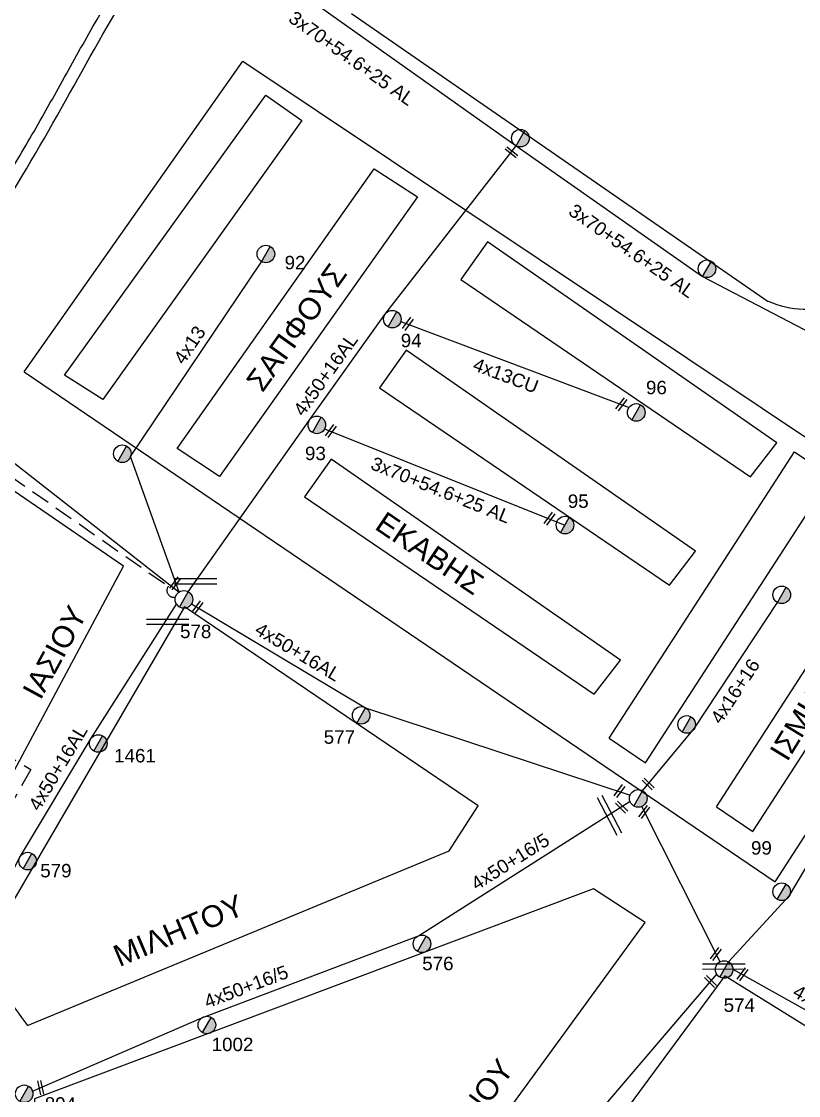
# Model space of a CAD drawing. Header units: millimetres. Extents: x 1421 to 7616, y 908 to 2861.
# Drawn here: x 5962.9 to 6067.1, y 2603.4 to 2747.4 of the extents above; entities that cross this region are included whole.
import ezdxf
from ezdxf.enums import TextEntityAlignment as Align

# ---------------------------------------------------------------- set-up
doc = ezdxf.new("R2010")
doc.units = ezdxf.units.MM
doc.linetypes.add('DASHED', pattern=[19.05, 12.7, -6.35])
for name, color, linetype, lineweight in [('3x150+50', 7, 'Continuous', 30), ('4x13', 7, 'Continuous', 30), ('4x16+16', 7, 'Continuous', 30), ('4x50 + 13_5', 7, 'SYN_LINE', 30), ('4x50+16_5', 7, 'Continuous', 30), ('Γυμνά εναέρια ΧΤ και ΦΟΠ (3Φ)   4x50+16AL', 7, 'Continuous', 30), ('Καλώδια ΧΤ   3x150+70AL', 7, 'DASHED', 30), ('Συνεστραμμένα ΧΤ   3x70+54.6+25 AL', 7, 'SYN_LINE', 30)]:
    doc.layers.add(name, color=color, linetype=linetype, lineweight=lineweight)
for name, color, linetype in [('TEXT ΚΑΛΩΔΙΩΝ', 7, 'Continuous'), ('ΑΓΝΩΣΤΟ ΕΝΑΕΡΙΟ ΚΑΛΩΔΙΟ', 7, 'Continuous'), ('Μηχανική τομή', 7, 'Continuous'), ('Στύλος ΦΜ', 7, 'Continuous'), ('Στύλος ΦΜ @ 1', 7, 'Continuous'), ('Τομή', 7, 'Continuous'), ('Υπόβαθρο ΔΕΗ', 7, 'Continuous')]:
    doc.layers.add(name, color=color, linetype=linetype)
doc.styles.add('arial', font='ARIAL.TTF')
doc.styles.get("Standard").update_dxf_attribs({"font": 'ARIAL.TTF', "height": 1.8})
doc.linetypes.add('SYN_LINE', pattern='A,0.5,-0.0001,["/\\/\\/\\/",Standard,S=0.1,R=0,X=0,Y=-0.05],-0.25', length=0.7501)

# ---------------------------------------------------------------- blocks, each defined once
blk = doc.blocks.new('ΥΠΑΡΧΩΝ ΤΣΙΜΕΝΤΕΝΙΟΣ ΣΤΥΛΟΣ')
at = {"layer": 'Στύλος ΦΜ'}
blk.add_hatch(color=7, dxfattribs=at).paths.add_polyline_path([(-1.29, -2.28, 0.574793), (2.62, 0, 0.268822), (1.3, 2.27)])
at = {"layer": 'Στύλος ΦΜ', "color": 7}
blk.add_line((-1.29, -2.28), (1.3, 2.27), dxfattribs=at)
blk.add_circle((0, 0), 2.62, dxfattribs=at)
at = {"layer": 'Στύλος ΦΜ', "flags": 4}
for tag, p in [('ΑΡΙΘΜΟΣ', (-4.68, 8.05)), ('ΤΥΠΟΣ', (-4.91, 3.03))]:
    blk.add_attdef(tag, p, '', height=4, dxfattribs=at)
blk = doc.blocks.new('ΤΟΜΗ')
at = {"layer": 'Τομή', "ltscale": 40}
for p, q in [((11.33, -0.65), (-11.4, -0.65)), ((11.33, -3.42), (-11.4, -3.42))]:
    blk.add_line(p, q, dxfattribs=at)
blk = doc.blocks.new('ΜΗΧΑΝΙΚΗ ΤΟΜΗ')
at = {"layer": 'Μηχανική τομή', "ltscale": 40}
for p, q in [((-3.79, 1.21), (3.79, 1.21)), ((3.79, -0.34), (-3.79, -0.34))]:
    blk.add_line(p, q, dxfattribs=at)

msp = doc.modelspace()

# ---------------------------------------------------------------- linework, layer by layer
at = {"layer": '3x150+50', "color": 5, "linetype": 'DASHED', "lineweight": -3, "ltscale": 0.2}
msp.add_lwpolyline([(5953.5, 2653.54), (5964.19, 2647.1), (5960.02, 2639.68)], dxfattribs=at)
at = {"layer": '4x13', "color": 27, "lineweight": -3, "ltscale": 0.1}
msp.add_lwpolyline([(5984.08, 2670.88), (5977.57, 2689.05), (5995.13, 2715.2)], dxfattribs=at)
at = {"layer": '4x13', "color": 85, "lineweight": -3, "ltscale": 0.1}
msp.add_lwpolyline([(6013.79, 2707.17), (6044.39, 2695.64)], dxfattribs=at)
at = {"layer": '4x13', "color": 2, "lineweight": -3, "ltscale": 0.1}
msp.add_lwpolyline([(6057.73, 2621.28), (6065.92, 2630.19), (6079.11, 2652.53)], dxfattribs=at)
at = {"layer": '4x16+16', "color": 27, "lineweight": -3, "ltscale": 0.1}
msp.add_lwpolyline([(6046.21, 2644.23), (6053.17, 2652.63), (6064.28, 2669.48)], dxfattribs=at)
at = {"layer": '4x50 + 13_5', "color": 6, "lineweight": -3, "ltscale": 0.1}
msp.add_lwpolyline([(6011.13, 2562.17), (6029.3, 2585.46), (6041.59, 2602.57), (6056.16, 2619.62)], dxfattribs=at)
at = {"layer": '4x50+16_5', "color": 5, "lineweight": -3, "ltscale": 0.1}
msp.add_lwpolyline([(5964.41, 2603.96), (5987.13, 2613.78), (6016.18, 2624.78), (6044.52, 2642.82)], dxfattribs=at)
at = {"layer": 'ΑΓΝΩΣΤΟ ΕΝΑΕΡΙΟ ΚΑΛΩΔΙΟ', "color": 27, "lineweight": -3, "ltscale": 0.1}
msp.add_lwpolyline([(5943.45, 2702.67), (5984.08, 2670.88)], dxfattribs=at)
at = {"layer": 'Γυμνά εναέρια ΧΤ και ΦΟΠ (3Φ)   4x50+16AL', "color": 85, "lineweight": -3, "ltscale": 0.1}
msp.add_lwpolyline([(5985.31, 2670.92), (6001.53, 2693.92), (6011.65, 2708.11), (6029.25, 2730.74)], dxfattribs=at)
at = {"layer": 'Γυμνά εναέρια ΧΤ και ΦΟΠ (3Φ)   4x50+16AL', "color": 5, "lineweight": -3, "ltscale": 0.1}
msp.add_lwpolyline([(5956.24, 2622.52), (5962.69, 2635.25), (5972.25, 2651.21), (5983.72, 2669.27)], dxfattribs=at)
at = {"layer": 'Γυμνά εναέρια ΧΤ και ΦΟΠ (3Φ)   4x50+16AL', "color": 27, "lineweight": -3, "ltscale": 0.1}
for points in [[(5985.74, 2669.3), (6009.07, 2655.37), (6044.54, 2643.65)], [(6058.32, 2620.31), (6083.15, 2606.38), (6103.94, 2593.35), (6129.09, 2579.82)]]:
    msp.add_lwpolyline(points, dxfattribs=at)
at = {"layer": 'Γυμνά εναέρια ΧΤ και ΦΟΠ (3Φ)   4x50+16AL', "color": 6, "lineweight": -3, "ltscale": 0.1}
msp.add_lwpolyline([(6056.6, 2621.31), (6046.12, 2642.14)], dxfattribs=at)
at = {"layer": 'Καλώδια ΧΤ   3x150+70AL', "color": 5, "lineweight": -3, "ltscale": 0.2}
msp.add_lwpolyline([(5908.18, 2723.63), (5982.63, 2671.67, 0.708396), (5983.59, 2670.21, -13.853766)], format="xyb", dxfattribs=at)
at = {"layer": 'Συνεστραμμένα ΧΤ   3x70+54.6+25 AL', "color": 85, "lineweight": -3, "ltscale": 15}
msp.add_lwpolyline([(5974.89, 2771.04), (6001.96, 2750.09), (6029.25, 2730.74), (6054.26, 2713.23), (6082.51, 2698.48)], dxfattribs=at)
at = {"layer": 'Συνεστραμμένα ΧΤ   3x70+54.6+25 AL', "color": 85, "lineweight": -3, "ltscale": 0.1}
msp.add_lwpolyline([(6003.58, 2692.76), (6035.8, 2679.87)], dxfattribs=at)
at = {"layer": 'Υπόβαθρο ΔΕΗ', "lineweight": -3, "ltscale": 0.1}
for points in [[(6007.18, 2748.48), (6063.05, 2709.88)], [(5963.29, 2700.43), (5992.62, 2742.08), (6092.14, 2675.59)], [(6060.69, 2686.35), (6064.21, 2690.9), (6025.4, 2717.86), (6021.85, 2712.81), (6060.69, 2686.35)], [(6049.8, 2671.83), (6053.32, 2676.39), (6014.51, 2703.35), (6010.96, 2698.3), (6049.8, 2671.83)], [(5963.29, 2700.43), (6063.96, 2632.03)], [(6041.73, 2651.28), (6066.59, 2689.7)], [(6066.59, 2689.7), (6071.47, 2686.39)], [(6039.73, 2657.21), (6043.25, 2661.77), (6004.44, 2688.72), (6000.89, 2683.67), (6039.73, 2657.21)], [(6046.61, 2647.97), (6071.47, 2686.39)], [(6056.12, 2642.09), (6080.98, 2680.51)], [(6061, 2638.78), (6085.86, 2677.2)], [(6063.96, 2632.03), (6092.14, 2675.59)], [(6041.73, 2651.28), (6046.61, 2647.97)], [(6056.12, 2642.09), (6061, 2638.78)], [(6020.05, 2568.93), (6057.27, 2619.4), (6101.79, 2591.76)]]:
    msp.add_lwpolyline(points, dxfattribs=at)
for points in [[(5968.71, 2699.99), (5995.7, 2737.55), (6000.52, 2734.16), (5973.85, 2696.71)], [(5983.83, 2690.16), (6010.22, 2727.66), (6016.04, 2723.9), (5989.51, 2686.41)]]:
    msp.add_lwpolyline(points, close=True, dxfattribs=at)
for points in [[(5950.89, 2626.26), (5976.63, 2674.34), (5951.69, 2691.46), (5943.08, 2684), (5912.24, 2621.58), (5918.55, 2618.57, -0.208352), (5950.89, 2626.26, 31.866495)], [(5963.75, 2612.73), (6020.28, 2636.19), (6024.18, 2642.2), (5984.81, 2668.92), (5957, 2621.26, -0.025585), (5963.75, 2612.73, 1.038621)], [(5964.05, 2596.51), (6008.79, 2574.71), (6046.55, 2626.55), (6039.62, 2631.07), (5964.67, 2602.9, -0.079481), (5964.05, 2596.51, 2.55059)]]:
    msp.add_lwpolyline(points, format="xyb", dxfattribs=at)
msp.add_arc((6068.26, 2722.08), 13.26, 246.8356, 288.8563, dxfattribs=at)
msp.add_open_spline([(5490.15, 2288.88), (5490.87, 2288.89), (5491.59, 2288.89), (5493.74, 2288.91), (5495.17, 2288.94), (5497.8, 2289.06), (5499.01, 2289.16), (5501.43, 2289.43), (5502.64, 2289.61), (5506.25, 2290.26), (5508.65, 2290.84), (5512.66, 2292.01), (5514.29, 2292.54), (5517.52, 2293.68), (5519.13, 2294.29), (5522.16, 2295.48), (5523.59, 2296.04), (5526.43, 2297.19), (5527.84, 2297.77), (5531.22, 2299.21), (5533.17, 2300.07), (5537.38, 2302.06), (5539.62, 2303.21), (5543.68, 2305.4), (5545.51, 2306.42), (5549.13, 2308.49), (5550.92, 2309.55), (5554.75, 2311.89), (5556.78, 2313.17), (5560.79, 2315.82), (5562.77, 2317.19), (5567.67, 2320.66), (5570.58, 2322.79), (5575.52, 2326.44), (5577.55, 2327.95), (5581.62, 2330.97), (5583.65, 2332.48), (5588.68, 2336.28), (5591.67, 2338.58), (5598.59, 2344.11), (5602.49, 2347.39), (5608.23, 2352.48), (5610.13, 2354.22), (5613.89, 2357.75), (5615.76, 2359.55), (5619.45, 2363.1), (5621.27, 2364.86), (5624.93, 2368.37), (5626.76, 2370.11), (5632.27, 2375.34), (5635.92, 2378.82), (5643.08, 2385.93), (5646.58, 2389.55), (5651.44, 2394.94), (5652.91, 2396.62), (5655.79, 2400.04), (5657.21, 2401.77), (5660.34, 2405.66), (5662.06, 2407.82), (5665.07, 2411.57), (5666.36, 2413.16), (5668.97, 2416.32), (5670.28, 2417.89), (5674.21, 2422.59), (5676.83, 2425.71), (5681.95, 2432.03), (5684.46, 2435.23), (5689.33, 2441.58), (5691.7, 2444.73), (5695.58, 2449.96), (5697.1, 2452.03), (5700.49, 2456.74), (5702.37, 2459.38), (5705.47, 2463.67), (5706.68, 2465.33), (5709.13, 2468.61), (5710.37, 2470.25), (5712.95, 2473.64), (5714.3, 2475.4), (5717.12, 2479.13), (5718.6, 2481.1), (5721.58, 2485.06), (5723.08, 2487.04), (5725.79, 2490.5), (5726.99, 2491.99), (5729.41, 2494.94), (5730.63, 2496.4), (5733.09, 2499.34), (5734.33, 2500.82), (5737.07, 2504.11), (5738.58, 2505.94), (5741.21, 2509.1), (5742.33, 2510.43), (5744.6, 2513.06), (5745.75, 2514.36), (5748.34, 2517.29), (5749.79, 2518.91), (5752.68, 2522.16), (5754.13, 2523.79), (5757.7, 2527.77), (5759.83, 2530.12), (5764.18, 2534.75), (5766.39, 2537.04), (5770.79, 2541.41), (5772.97, 2543.51), (5777.38, 2547.56), (5779.6, 2549.52), (5784.09, 2553.37), (5786.36, 2555.25), (5790.16, 2558.45), (5791.71, 2559.76), (5796.3, 2563.73), (5799.3, 2566.46), (5804.09, 2570.87), (5805.89, 2572.53), (5809.47, 2575.86), (5811.26, 2577.53), (5814.81, 2580.89), (5816.58, 2582.59), (5819.71, 2585.52), (5821.06, 2586.76), (5823.79, 2589.2), (5825.17, 2590.39), (5829.37, 2593.93), (5832.21, 2596.22), (5837.56, 2600.43), (5840.06, 2602.37), (5847.53, 2608.18), (5852.48, 2612.08), (5859.87, 2617.94), (5862.33, 2619.89), (5867.22, 2623.78), (5869.66, 2625.74), (5874.38, 2629.59), (5876.68, 2631.48), (5883.47, 2637.25), (5887.9, 2641.23), (5895.06, 2647.65), (5897.77, 2650.08), (5903.13, 2654.98), (5905.78, 2657.45), (5910.44, 2661.99), (5912.47, 2664.04), (5916.47, 2668.23), (5918.44, 2670.36), (5923.54, 2676.01), (5926.63, 2679.56), (5932.68, 2686.77), (5935.64, 2690.43), (5943.95, 2701.09), (5949.13, 2708.22), (5956.03, 2718.6), (5958, 2721.68), (5961.43, 2727.24), (5962.91, 2729.71), (5965.83, 2734.76), (5967.26, 2737.34), (5970.15, 2742.52), (5971.59, 2745.12), (5974.04, 2749.35), (5975.01, 2750.98), (5976.99, 2754.21), (5977.99, 2755.81), (5980.6, 2759.91), (5982.22, 2762.38), (5985.47, 2767.32), (5987.1, 2769.78), (5990.87, 2775.45), (5993.01, 2778.66), (5997.27, 2785.09), (5999.39, 2788.31), (6002.94, 2793.69), (6004.36, 2795.85), (6007.22, 2800.17), (6008.66, 2802.33), (6011.42, 2806.35), (6012.74, 2808.21), (6015.43, 2811.88), (6016.82, 2813.69), (6019.65, 2817.26), (6021.08, 2819.02), (6023.91, 2822.44), (6025.3, 2824.1), (6028.08, 2827.44), (6029.46, 2829.11), (6033.67, 2834.11), (6036.54, 2837.41), (6040.6, 2841.67), (6041.65, 2842.74), (6043.78, 2844.84), (6044.85, 2845.87), (6046.01, 2846.99), (6046.09, 2847.07), (6046.18, 2847.15)], degree=3, knots=[0, 0, 0, 0, 2.166148, 2.166148, 6.498445, 6.498445, 10.265763, 10.265763, 14.03308, 14.03308, 21.567715, 21.567715, 26.783111, 26.783111, 31.998507, 31.998507, 36.609107, 36.609107, 41.219706, 41.219706, 47.702734, 47.702734, 55.361699, 55.361699, 61.656862, 61.656862, 67.952024, 67.952024, 75.225312, 75.225312, 82.498599, 82.498599, 93.336109, 93.336109, 100.938237, 100.938237, 108.540365, 108.540365, 119.906013, 119.906013, 135.262764, 135.262764, 143.046265, 143.046265, 150.829766, 150.829766, 158.421213, 158.421213, 166.01266, 166.01266, 181.195553, 181.195553, 196.378447, 196.378447, 203.139727, 203.139727, 209.901007, 209.901007, 218.17125, 218.17125, 224.294478, 224.294478, 230.417706, 230.417706, 242.664163, 242.664163, 254.910619, 254.910619, 266.752825, 266.752825, 274.488922, 274.488922, 284.205481, 284.205481, 290.332499, 290.332499, 296.459518, 296.459518, 303.102773, 303.102773, 310.521928, 310.521928, 317.941082, 317.941082, 323.632036, 323.632036, 329.322989, 329.322989, 335.111928, 335.111928, 342.21937, 342.21937, 347.401444, 347.401444, 352.583519, 352.583519, 359.110119, 359.110119, 365.636719, 365.636719, 375.115877, 375.115877, 384.595036, 384.595036, 393.595586, 393.595586, 402.417975, 402.417975, 411.240365, 411.240365, 417.351182, 417.351182, 429.572817, 429.572817, 436.920313, 436.920313, 444.267808, 444.267808, 451.615303, 451.615303, 457.062825, 457.062825, 462.510346, 462.510346, 473.405389, 473.405389, 482.870876, 482.870876, 501.801851, 501.801851, 511.190138, 511.190138, 520.578425, 520.578425, 529.535879, 529.535879, 547.450786, 547.450786, 558.371689, 558.371689, 569.292592, 569.292592, 578.03359, 578.03359, 586.774588, 586.774588, 600.952588, 600.952588, 615.130587, 615.130587, 641.674, 641.674, 652.706754, 652.706754, 661.38308, 661.38308, 670.280364, 670.280364, 679.177647, 679.177647, 684.825847, 684.825847, 690.474048, 690.474048, 699.322624, 699.322624, 708.1712, 708.1712, 719.749064, 719.749064, 731.326928, 731.326928, 739.082483, 739.082483, 746.838037, 746.838037, 753.616582, 753.616582, 760.393168, 760.393168, 767.169755, 767.169755, 773.671582, 773.671582, 780.173409, 780.173409, 793.177063, 793.177063, 797.627508, 797.627508, 802.077954, 802.077954, 802.435638, 802.435638, 802.435638, 802.435638], dxfattribs=at)
msp.add_spline([(5490.16, 2287.22), (5499.06, 2287.5), (5515.01, 2291.04), (5522.87, 2293.97), (5536.55, 2299.83), (5547.01, 2305.36), (5558.93, 2312.6), (5569, 2319.58), (5578.71, 2326.73), (5595.27, 2339.32), (5611.11, 2352.87), (5623.93, 2365.1), (5639.24, 2379.78), (5654.56, 2396), (5666.94, 2411.23), (5680.23, 2427.26), (5692.61, 2443.18), (5699.97, 2453.16), (5707.96, 2464.24), (5717.67, 2477.08), (5726.8, 2489.07), (5737.12, 2501.56), (5743.34, 2509.03), (5752.07, 2518.96), (5762.51, 2530.53), (5776.67, 2544.64), (5783.85, 2550.96), (5794.53, 2559.98), (5805.14, 2569.57), (5813.96, 2577.8), (5823.23, 2586.46), (5844.27, 2603.53), (5862.79, 2618.13), (5880.4, 2632.45), (5894.43, 2644.85), (5910.95, 2660.17), (5923.63, 2673.64), (5937.53, 2690.18), (5947.29, 2703), (5956.7, 2716.61), (5966.6, 2732.78), (5975.58, 2748.67), (5983.92, 2761.92), (5995.53, 2779.46), (6005.65, 2794.78), (6016.35, 2810.29), (6027.52, 2824.16), (6041.87, 2840.57), (6047.34, 2845.95)], degree=3, dxfattribs=at)

# ---------------------------------------------------------------- block references
at = {"layer": 'Μηχανική τομή', "lineweight": -3}
for p, xscale, yscale, zscale, rotation in [((6028.57, 2729.78), 0.2499999999999672, 0.2499999999999672, 0.2499999999999672, 321.8717020303351), ((6014.82, 2706.8), 0.2499999999999672, 0.2499999999999672, 0.2499999999999672, 53.21522048561384), ((6043.44, 2696.02), 0.2499999999999672, 0.2499999999999672, 0.2499999999999672, 53.21522048561384), ((6004.5, 2692.41), 0.2499999999999672, 0.2499999999999672, 0.2499999999999672, 53.21522048561384), ((6033.81, 2680.68), 0.2499999999999672, 0.2499999999999672, 0.2499999999999672, 53.21522048561384), ((5983.62, 2672), 0.2499999999999672, 0.2499999999999672, 0.2499999999999672, 53.21522048561384), ((5986.64, 2668.77), 0.2499999999999672, 0.2499999999999672, 0.2499999999999672, 53.21522048561384), ((6043.2, 2644.12), 0.2499999999999672, 0.2499999999999672, 0.2499999999999672, 53.21522048561384), ((6047.03, 2645.22), 0.2499999999999671, 0.2499999999999671, 0.2499999999999671, 135.6549797243838), ((6043.47, 2642.12), 0.2499999999999671, 0.2499999999999671, 0.2499999999999671, 135.6549797243838), ((6046.52, 2641.32), 0.2499999999999672, 0.2499999999999672, 0.2499999999999672, 53.21522048561384), ((6056.1, 2622.27), 0.2499999999999672, 0.2499999999999672, 0.2499999999999672, 53.21522048561384), ((6055.4, 2618.73), 0.2499999999999671, 0.2499999999999671, 0.2499999999999671, 135.6549797243838), ((6059.69, 2619.54), 0.2499999999999672, 0.2499999999999672, 0.2499999999999672, 53.21522048561384), ((5965.41, 2604.4), 0.2499999999999673, 0.2499999999999673, 0.2499999999999673, 282.1213920811816)]:
    msp.add_blockref('ΜΗΧΑΝΙΚΗ ΤΟΜΗ', p, dxfattribs=dict(at, xscale=xscale, yscale=yscale, zscale=zscale, rotation=rotation))
at = {"layer": 'Στύλος ΦΜ @ 1', "lineweight": -3, "ltscale": 40, "xscale": 0.4499999999998181, "yscale": 0.4499999999998181, "zscale": 0.4499999999998181}
for p in [(6029.83, 2731.77), (6054.84, 2714.25), (5976.46, 2689.44), (6064.86, 2670.51), (6052.11, 2653.13), (6045.63, 2643.21)]:
    msp.add_blockref('ΥΠΑΡΧΩΝ ΤΣΙΜΕΝΤΕΝΙΟΣ ΣΤΥΛΟΣ', p, dxfattribs=at)
at = {"layer": 'Στύλος ΦΜ @ 1', "lineweight": -3, "ltscale": 40}
ref = msp.add_blockref('ΥΠΑΡΧΩΝ ΤΣΙΜΕΝΤΕΝΙΟΣ ΣΤΥΛΟΣ', (5995.71, 2716.23), dxfattribs=dict(at, xscale=0.4499999999998181, yscale=0.4499999999998181, zscale=0.4499999999998181))
ref.add_attrib('ΤΥΠΟΣ', '92', (5998.22, 2714.18), dxfattribs={"layer": 'Στύλος ΦΜ', "height": 1.8, "flags": 4})
ref = msp.add_blockref('ΥΠΑΡΧΩΝ ΤΣΙΜΕΝΤΕΝΙΟΣ ΣΤΥΛΟΣ', (6012.66, 2707.49), dxfattribs=dict(at, xscale=0.4499999999998181, yscale=0.4499999999998181, zscale=0.4499999999998181))
ref.add_attrib('ΑΡΙΘΜΟΣ', '94', (6013.79, 2703.73), dxfattribs={"layer": 'Στύλος ΦΜ', "height": 1.8, "flags": 4})
ref = msp.add_blockref('ΥΠΑΡΧΩΝ ΤΣΙΜΕΝΤΕΝΙΟΣ ΣΤΥΛΟΣ', (6045.36, 2694.98), dxfattribs=dict(at, xscale=0.4499999999998181, yscale=0.4499999999998181, zscale=0.4499999999998181))
ref.add_attrib('ΑΡΙΘΜΟΣ', '96', (6046.66, 2697.42), dxfattribs={"layer": 'Στύλος ΦΜ', "height": 1.8, "flags": 4})
ref = msp.add_blockref('ΥΠΑΡΧΩΝ ΤΣΙΜΕΝΤΕΝΙΟΣ ΣΤΥΛΟΣ', (6002.54, 2693.31), dxfattribs=dict(at, xscale=0.4499999999998181, yscale=0.4499999999998181, zscale=0.4499999999998181))
ref.add_attrib('ΤΥΠΟΣ', '93', (6000.95, 2688.59), dxfattribs={"layer": 'Στύλος ΦΜ', "height": 1.8, "flags": 4})
ref = msp.add_blockref('ΥΠΑΡΧΩΝ ΤΣΙΜΕΝΤΕΝΙΟΣ ΣΤΥΛΟΣ', (6035.8, 2679.87), dxfattribs=dict(at, xscale=0.4499999999998181, yscale=0.4499999999998181, zscale=0.4499999999998181))
ref.add_attrib('ΤΥΠΟΣ', '95', (6036.18, 2682.18), dxfattribs={"layer": 'Στύλος ΦΜ', "height": 1.8, "flags": 4})
ref = msp.add_blockref('ΥΠΑΡΧΩΝ ΤΣΙΜΕΝΤΕΝΙΟΣ ΣΤΥΛΟΣ', (5984.72, 2669.9), dxfattribs=dict(at, xscale=0.4499999999998181, yscale=0.4499999999998181, zscale=0.4499999999998181))
ref.add_attrib('ΤΥΠΟΣ', '578', (5984.2, 2664.71), dxfattribs={"layer": 'Στύλος ΦΜ', "height": 1.8, "flags": 4})
ref = msp.add_blockref('ΥΠΑΡΧΩΝ ΤΣΙΜΕΝΤΕΝΙΟΣ ΣΤΥΛΟΣ', (6008.48, 2654.35), dxfattribs=dict(at, xscale=0.4499999999998181, yscale=0.4499999999998181, zscale=0.4499999999998181))
ref.add_attrib('ΤΥΠΟΣ', '577', (6003.46, 2650.54), dxfattribs={"layer": 'Στύλος ΦΜ', "height": 1.8, "flags": 4})
ref = msp.add_blockref('ΥΠΑΡΧΩΝ ΤΣΙΜΕΝΤΕΝΙΟΣ ΣΤΥΛΟΣ', (5973.24, 2650.58), dxfattribs=dict(at, xscale=0.4499999999998181, yscale=0.4499999999998181, zscale=0.4499999999998181))
ref.add_attrib('ΤΥΠΟΣ', '1461', (5975.36, 2648.04), dxfattribs={"layer": 'Στύλος ΦΜ', "height": 1.8, "flags": 4})
ref = msp.add_blockref('ΥΠΑΡΧΩΝ ΤΣΙΜΕΝΤΕΝΙΟΣ ΣΤΥΛΟΣ', (6064.85, 2630.69), dxfattribs=dict(at, xscale=0.4499999999998181, yscale=0.4499999999998181, zscale=0.4499999999998181))
ref.add_attrib('ΤΥΠΟΣ', '99', (6060.74, 2635.67), dxfattribs={"layer": 'Στύλος ΦΜ', "height": 1.8, "flags": 4})
ref = msp.add_blockref('ΥΠΑΡΧΩΝ ΤΣΙΜΕΝΤΕΝΙΟΣ ΣΤΥΛΟΣ', (5963.77, 2634.8), dxfattribs=dict(at, xscale=0.4499999999998181, yscale=0.4499999999998181, zscale=0.4499999999998181))
ref.add_attrib('ΤΥΠΟΣ', '579', (5965.46, 2632.62), dxfattribs={"layer": 'Στύλος ΦΜ', "height": 1.8, "flags": 4})
ref = msp.add_blockref('ΥΠΑΡΧΩΝ ΤΣΙΜΕΝΤΕΝΙΟΣ ΣΤΥΛΟΣ', (6016.63, 2623.7), dxfattribs=dict(at, xscale=0.4499999999998181, yscale=0.4499999999998181, zscale=0.4499999999998181))
ref.add_attrib('ΤΥΠΟΣ', '576', (6016.67, 2620.17), dxfattribs={"layer": 'Στύλος ΦΜ', "height": 1.8, "flags": 4})
ref = msp.add_blockref('ΥΠΑΡΧΩΝ ΤΣΙΜΕΝΤΕΝΙΟΣ ΣΤΥΛΟΣ', (6057.15, 2620.26), dxfattribs=dict(at, xscale=0.4499999999998181, yscale=0.4499999999998181, zscale=0.4499999999998181))
ref.add_attrib('ΤΥΠΟΣ', '574', (6057.07, 2614.58), dxfattribs={"layer": 'Στύλος ΦΜ', "height": 1.8, "flags": 4})
ref = msp.add_blockref('ΥΠΑΡΧΩΝ ΤΣΙΜΕΝΤΕΝΙΟΣ ΣΤΥΛΟΣ', (5987.8, 2612.82), dxfattribs=dict(at, xscale=0.4499999999998181, yscale=0.4499999999998181, zscale=0.4499999999998181))
ref.add_attrib('ΤΥΠΟΣ', '1002', (5988.44, 2609.31), dxfattribs={"layer": 'Στύλος ΦΜ', "height": 1.8, "flags": 4})
ref = msp.add_blockref('ΥΠΑΡΧΩΝ ΤΣΙΜΕΝΤΕΝΙΟΣ ΣΤΥΛΟΣ', (5963.3, 2603.59), dxfattribs=dict(at, xscale=0.4499999999998181, yscale=0.4499999999998181, zscale=0.4499999999998181))
ref.add_attrib('ΤΥΠΟΣ', '894', (5966.07, 2601.33), dxfattribs={"layer": 'Στύλος ΦΜ', "height": 1.8, "flags": 4})
at = {"layer": 'Τομή', "lineweight": -3, "xscale": 0.25, "yscale": 0.25, "zscale": 0.25}
for p in [(5986.28, 2672.81), (5982.55, 2667.38)]:
    msp.add_blockref('ΤΟΜΗ', p, dxfattribs=at)
at = {"layer": 'Τομή', "lineweight": -3}
for p, xscale, yscale, zscale, rotation in [((6042.26, 2641.15), 0.2499999999999996, 0.2499999999999996, 0.2499999999999996, 297.6406330704277), ((6057.09, 2620.16), 0.2499999999999998, 0.2499999999999998, 0.2499999999999998, 179.7741438842199)]:
    msp.add_blockref('ΤΟΜΗ', p, dxfattribs=dict(at, xscale=xscale, yscale=yscale, zscale=zscale, rotation=rotation))

# ---------------------------------------------------------------- texts
at = {"lineweight": -3, "ltscale": 40, "char_height": 2.9, "width": 64.8866, "attachment_point": 1, "style": 'arial'}
for s, insert, rotation in [('ΣΑΠΦΟΥΣ', (5992.89, 2699.22), 54.4453), ('EKABHΣ', (6011.76, 2681.84), 326.0082), ('ΙΑΣΙΟΥ', (5962.95, 2657.66), 61.5278), ('ΙΣΜΗΝΗΣ', (6063.11, 2649.52), 58.6559), ('ΜΙΛΗΤΟΥ', (5974.93, 2623.24), 22.905), ('AΓ. ΙΩΑΝΝΟΥ', (6011.46, 2587.86), 53.4981)]:
    msp.add_mtext(s, dxfattribs=dict(at, insert=insert, rotation=rotation))
at = {"layer": 'TEXT ΚΑΛΩΔΙΩΝ', "lineweight": -3, "ltscale": 0.1, "style": 'arial'}
for s, rotation, p in [(' 3x70+54.6+25 AL', 324.6593, (6006.93, 2742.69)), (' 3x70+54.6+25 AL', 324.9943, (6044.49, 2716.86)), ('4x13', 56.1184, (5985.47, 2704.04)), ('4x50+16AL', 54.4871, (6003.7, 2700.06)), ('4x13CU', 339.358, (6027.87, 2699.94)), (' 3x70+54.6+25 AL', 338.2021, (6018.84, 2684.71)), ('4x50+16AL', 329.162, (6000.01, 2662.87)), ('4x16+16', 56.6224, (6058.61, 2657.6)), ('4x50+16AL', 59.0644, (5967.83, 2647.34)), ('4x50+16/5', 32.476, (6028.46, 2634.73)), ('4x50+16/5', 20.7332, (5993.06, 2617.96)), ('4x50+16AL', 330.9586, (6072.2, 2614.43))]:
    msp.add_text(s, height=1.8, rotation=rotation, dxfattribs=at).set_placement(p, align=Align.MIDDLE_CENTER)

doc.saveas('drawing.dxf')
